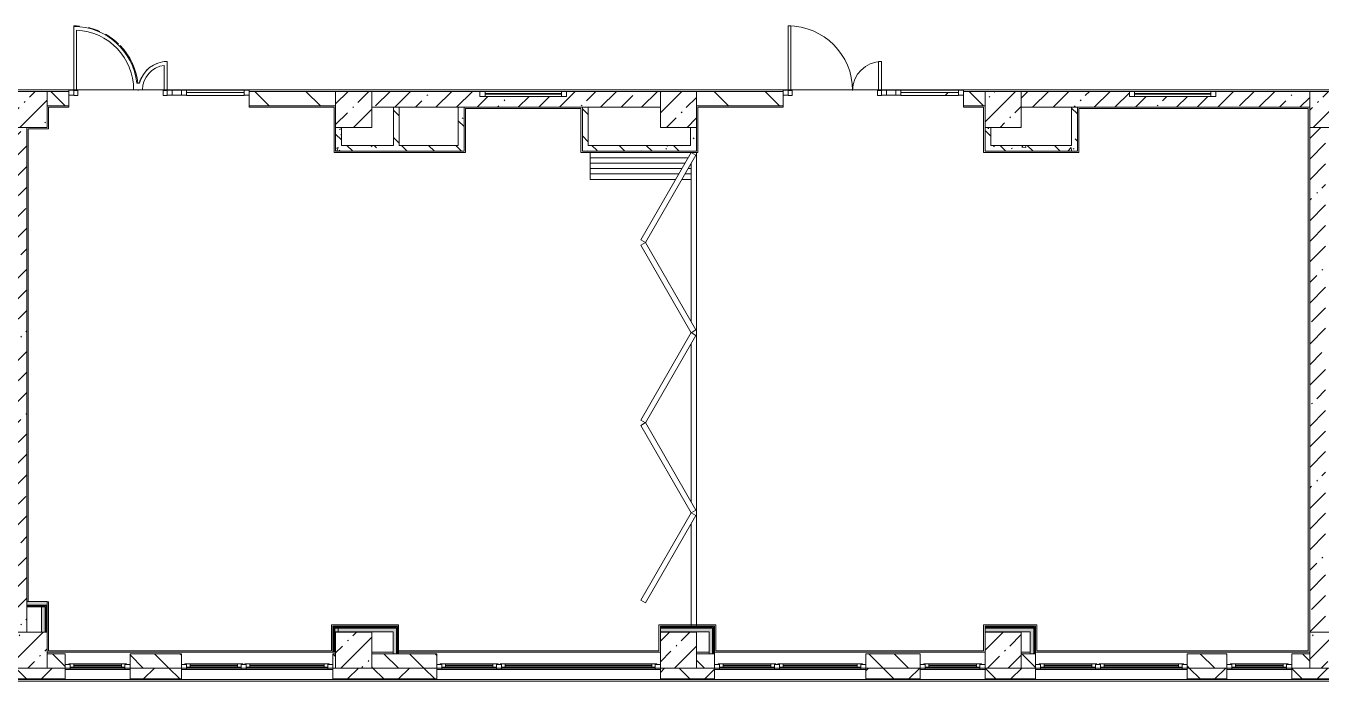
# Model space of a CAD drawing. Header units: millimetres. Extents: x 81711 to 274967, y -8553 to 29000.
# Drawn here: x 195574 to 213524, y -280 to 8808 of the extents above; entities that cross this region are included whole.
import ezdxf

# ---------------------------------------------------------------- set-up
doc = ezdxf.new("R2010")
doc.units = ezdxf.units.MM
for name, color, linetype, lineweight, true_color in [('A-DETL-GENF-2', 7, 'Continuous', 5, 0xaaaaaa), ('A-DOOR-6', 7, 'Continuous', 5, 0xaaaaaa), ('A-DOOR-FRAM-4', 7, 'Continuous', 5, 0xaaaaaa), ('A-FLOR-2', 7, 'Continuous', 5, 0xaaaaaa), ('I-WALL-25', 7, 'Continuous', 5, 0xe7e7e7), ('I-WALL-26', 7, 'Continuous', 9, 0xe7e7e7), ('I-WALL-29', 7, 'Continuous', 5, 0x787878)]:
    doc.layers.add(name, color=color, linetype=linetype, lineweight=lineweight, true_color=true_color)
for name, color, linetype, lineweight in [('A-GLAZ-3', 7, 'Continuous', 5), ('A-GLAZ-CURT-2', 7, 'Continuous', 5), ('A-GLAZ-CWMG-2', 7, 'Continuous', 5), ('A-WALL', 7, 'Continuous', 9), ('A-WALL-10', 7, 'Continuous', 5), ('I-WALL-27', 7, 'Continuous', 5), ('S-COLS-1', 7, 'Continuous', 5)]:
    doc.layers.add(name, color=color, linetype=linetype, lineweight=lineweight)
pattern_1 = [(45, (147956.67, 0), (-285.1231, 285.1231), []), (45, (148241.8, 0), (-285.1231, 285.1231), [504.031, -100.806, 16.764, -84.042])]
pattern_2 = [(135, (147956.67, 0), (-353.5534, -353.5534), [])]
pattern_3 = [(135, (147956.67, 0), (-377.1708, -377.1708), [533.4, -88.9, 17.78, -88.9]), (135, (147956.67, 376.94), (-377.1708, -377.1708), []), (50, (147956.67, 0), (637.6445, -55.7866), [66.675, -733.425]), (355, (147956.7, 0), (-123.3494, 668.699), [53.34, -586.74]), (100.451, (148009.8, -4.65), (514.299, 612.908), [56.665, -623.315]), (46.184, (147956.7, 177.8), (948.776, -147.15), [100.012, -1100.137]), (96.636, (148035.7, 165.5), (830.909, 865.997), [84.998, -934.973]), (351.184, (147956.7, 177.8), (830.918, 865.988), [80.01, -880.11]), (21, (148045.57, 133.35), (530.6506, -357.9283), [66.675, -733.425]), (326, (148045.6, 133.35), (216.308, 644.6585), [53.34, -586.74]), (71.451, (148089.8, 103.5), (746.9596, 286.7243), [56.665, -623.315]), (37.5, (147956.67, 0), (10.8105, 295.9426), [16.764, -562.864, 16.764, -578.866, -588.962]), (37.5, (147956.67, 0), (10.8105, 295.9426), [-1175.258, 16.764, -572.198]), (7.5, (147956.67, 0), (233.8692, 350.6318), [16.764, -322.834, 16.764, -549.529, -224.472]), (7.5, (147956.67, 0), (233.8692, 350.6318), [-905.891, 16.764, -207.708]), (327.5, (147758.43, 0), (474.5678, -20.0513), [16.764, -205.486, 16.764, -676.656, -920.115]), (327.5, (147758.43, 0), (474.5678, -20.0513), [-915.67, 16.764, -903.351]), (317.5, (147669.53, 0), (518.4522, 88.9934), [16.764, -272.161, 16.764, -443.738, -653.415]), (317.5, (147669.53, 0), (518.4522, 88.9934), [-749.427, 16.764, -636.651])]
pattern_4 = [(45, (147956.7, 0), (-530.33, 530.33), []), (135, (147956.7, 0), (-530.33, -530.33), [])]

# ---------------------------------------------------------------- blocks, each defined once
blk = doc.blocks.new('BSC_Колонна _Прямоугольная - 500х500-V67-1_5_3_птичка')
at = {"layer": 'S-COLS-1'}
h = blk.add_hatch(dxfattribs=at)
h.set_pattern_fill('FP_78', color=256, style=0, pattern_type=2)
h.set_pattern_definition([(45, (-47660, -7650), (-285.123, 285.123), []), (45, (-47374.88, -7650), (-285.123, 285.123), [504.031, -100.806, 16.764, -84.042])])
h.paths.add_polyline_path([(-250, -250), (250, -250), (250, 250), (-250, 250), (-250, -105)])
for p, q in [((250, 250), (-250, 250)), ((-250, 250), (-250, -250)), ((250, -250), (250, 250)), ((-250, -250), (250, -250))]:
    blk.add_line(p, q, dxfattribs=at)
blk = doc.blocks.new('BSC_Колонна _Прямоугольная - 500х500-V68-1_5_3_птичка')
at = {"layer": 'S-COLS-1'}
h = blk.add_hatch(dxfattribs=at)
h.set_pattern_fill('FP_79', color=256, style=0, pattern_type=2)
h.set_pattern_definition([(45, (-52160, -7650), (-285.123, 285.123), []), (45, (-51874.88, -7650), (-285.123, 285.123), [504.031, -100.806, 16.764, -84.042])])
h.paths.add_polyline_path([(250, -250), (250, 250), (-250, 250), (-250, -250)])
for p, q in [((250, 250), (-250, 250)), ((-250, 250), (-250, -250)), ((250, -250), (250, 250)), ((-250, -250), (250, -250))]:
    blk.add_line(p, q, dxfattribs=at)
blk = doc.blocks.new('BSC_Колонна _Прямоугольная - 500х500-V69-1_5_3_птичка')
at = {"layer": 'S-COLS-1'}
h = blk.add_hatch(dxfattribs=at)
h.set_pattern_fill('FP_80', color=256, style=0, pattern_type=2)
h.set_pattern_definition([(45, (-61160, -7650), (-285.1231, 285.1231), []), (45, (-60874.88, -7650), (-285.123, 285.123), [504.031, -100.806, 16.764, -84.042])])
h.paths.add_polyline_path([(250, -250), (250, 250), (-250, 250), (-250, -250)])
for p, q in [((250, 250), (-250, 250)), ((-250, 250), (-250, -250)), ((250, -250), (250, 250)), ((-250, -250), (250, -250))]:
    blk.add_line(p, q, dxfattribs=at)
blk = doc.blocks.new('BSC_Колонна _Прямоугольная - 500х500-V74-1_5_3_птичка')
at = {"layer": 'S-COLS-1'}
h = blk.add_hatch(dxfattribs=at)
h.set_pattern_fill('FP_85', color=256, style=0, pattern_type=2)
h.set_pattern_definition([(45, (-47660, -150), (-285.123, 285.123), []), (45, (-47374.88, -150), (-285.123, 285.123), [504.031, -100.806, 16.764, -84.042])])
h.paths.add_polyline_path([(250, -250), (250, 250), (-250, 250), (-250, -250)])
for p, q in [((250, 250), (-250, 250)), ((-250, 250), (-250, -250)), ((250, -250), (250, 250)), ((-250, -250), (250, -250))]:
    blk.add_line(p, q, dxfattribs=at)
blk = doc.blocks.new('BSC_Колонна _Прямоугольная - 500х500-V75-1_5_3_птичка')
at = {"layer": 'S-COLS-1'}
h = blk.add_hatch(dxfattribs=at)
h.set_pattern_fill('FP_86', color=256, style=0, pattern_type=2)
h.set_pattern_definition([(45, (-52160, -150), (-285.123, 285.123), []), (45, (-51874.88, -150), (-285.123, 285.123), [504.031, -100.806, 16.764, -84.042])])
h.paths.add_polyline_path([(250, -250), (250, 250), (-250, 250), (-250, -250)])
for p, q in [((250, 250), (-250, 250)), ((-250, 250), (-250, -250)), ((250, -250), (250, 250)), ((-250, -250), (250, -250))]:
    blk.add_line(p, q, dxfattribs=at)
blk = doc.blocks.new('BSC_Колонна _Прямоугольная - 500х500-V76-1_5_3_птичка')
at = {"layer": 'S-COLS-1'}
h = blk.add_hatch(dxfattribs=at)
h.set_pattern_fill('FP_87', color=256, style=0, pattern_type=2)
h.set_pattern_definition([(45, (-61160, -150), (-285.123, 285.123), []), (45, (-60874.88, -150), (-285.123, 285.123), [504.031, -100.806, 16.764, -84.042])])
h.paths.add_polyline_path([(28, -250), (250, -250), (250, 250), (-250, 250), (-250, -250)])
for p, q in [((250, 250), (-250, 250)), ((-250, 250), (-250, -250)), ((250, -250), (250, 250)), ((-250, -250), (250, -250))]:
    blk.add_line(p, q, dxfattribs=at)
blk = doc.blocks.new('BSC_Колонна _Прямоугольная - 500х500-V77-1_5_3_птичка')
at = {"layer": 'S-COLS-1'}
h = blk.add_hatch(dxfattribs=at)
h.set_pattern_fill('FP_88', color=256, style=0, pattern_type=2)
h.set_pattern_definition([(45, (-65660, -150), (-285.1231, 285.1231), []), (45, (-65374.88, -150), (-285.1231, 285.1231), [504.031, -100.806, 16.764, -84.042])])
h.paths.add_polyline_path([(176, -250), (250, -250), (250, 250), (-250, 250), (-250, -250)])
for p, q in [((250, 250), (-250, 250)), ((-250, 250), (-250, -250)), ((250, -250), (250, 250)), ((-250, -250), (250, -250))]:
    blk.add_line(p, q, dxfattribs=at)
blk = doc.blocks.new('BSC_Колонна _Прямоугольная - 500х500-V80-1_5_3_птичка')
at = {"layer": 'S-COLS-1'}
h = blk.add_hatch(dxfattribs=at)
h.set_pattern_fill('FP_91', color=256, style=0, pattern_type=2)
h.set_pattern_definition([(45, (-65660, -7650), (-285.1231, 285.1231), []), (45, (-65374.88, -7650), (-285.1231, 285.1231), [504.031, -100.806, 16.764, -84.042])])
h.paths.add_polyline_path([(-30, -250), (250, -250), (250, 22), (220, 22), (220, 30), (250, 30), (250, 250), (-250, 250), (-250, -250)])
for p, q in [((220, 250), (-250, 250)), ((-250, 250), (-250, -250)), ((250, -250), (250, 22)), ((-250, -250), (250, -250))]:
    blk.add_line(p, q, dxfattribs=at)
blk = doc.blocks.new('120_Окно_СКБ_1Ст - 120_Окно_СКБ_1Ст 900х2500_h_-20664874-1_5_3_птичка')
at = {"layer": 'A-GLAZ-3'}
for p, q in [((-450, -127), (-450, -57)), ((-450, -57), (-380, -57)), ((450, -57), (-450, -57)), ((-380, -127), (-450, -127)), ((-450, -127), (-400, -127)), ((-380, -127), (-400, -127)), ((-400, -127), (-400, -137)), ((-400, -137), (400, -137)), ((400, -137), (-400, -137)), ((-380, -57), (-380, -127)), ((380, -87), (-380, -87)), ((-380, -87), (-380, -127)), ((-330, -137), (-330, -87)), ((-330, -107), (330, -107)), ((330, -117), (-330, -117)), ((330, -137), (330, -87)), ((380, -127), (380, -57)), ((380, -57), (450, -57)), ((380, -127), (380, -87)), ((450, -127), (380, -127)), ((400, -127), (380, -127)), ((400, -127), (450, -127)), ((400, -137), (400, -127)), ((450, -57), (450, -127))]:
    blk.add_line(p, q, dxfattribs=at)
blk = doc.blocks.new('120_Окно_СКБ_2Ст - 120_Окно_СКБ_2Ст 2100х2500 _мал створка справа_-V88-1_5_3_птичка')
at = {"layer": 'A-GLAZ-3'}
for p, q in [((-1050, -127), (-1050, -57)), ((-1050, -57), (-980, -57)), ((1050, -57), (-1050, -57)), ((-980, -127), (-1050, -127)), ((-1050, -127), (-1000, -127)), ((-980, -127), (-1000, -127)), ((-1000, -127), (-1000, -137)), ((-1000, -137), (170, -137)), ((170, -137), (-1000, -137)), ((-980, -57), (-980, -127)), ((150, -87), (-980, -87)), ((-980, -87), (-980, -127)), ((-930, -137), (-930, -87)), ((-930, -107), (100, -107)), ((100, -117), (-930, -117)), ((100, -137), (100, -87)), ((150, -127), (150, -57)), ((150, -57), (220, -57)), ((150, -127), (150, -87)), ((220, -127), (150, -127)), ((170, -127), (150, -127)), ((170, -127), (200, -127)), ((170, -137), (170, -127)), ((220, -127), (200, -127)), ((200, -127), (200, -137)), ((200, -137), (1000, -137)), ((1000, -137), (200, -137)), ((220, -57), (220, -127)), ((980, -87), (220, -87)), ((220, -87), (220, -127)), ((270, -137), (270, -87)), ((270, -107), (930, -107)), ((930, -117), (270, -117)), ((930, -137), (930, -87)), ((980, -127), (980, -57)), ((980, -57), (1050, -57)), ((980, -127), (980, -87)), ((1050, -127), (980, -127)), ((1000, -127), (980, -127)), ((1000, -127), (1050, -127)), ((1000, -137), (1000, -127)), ((1050, -57), (1050, -127))]:
    blk.add_line(p, q, dxfattribs=at)
blk = doc.blocks.new('120_Окно_СКБ_2Ст - 120_Окно_СКБ_2Ст 3100х2500 _мал_створка слева_-22446080-1_5_3_птичка')
at = {"layer": 'A-GLAZ-3'}
for p, q in [((-1550, -127), (-1550, -57)), ((-1550, -57), (-1480, -57)), ((1550, -57), (-1550, -57)), ((-1480, -127), (-1550, -127)), ((-1550, -127), (-1500, -127)), ((-1480, -127), (-1500, -127)), ((-1500, -127), (-1500, -137)), ((-1500, -137), (670, -137)), ((670, -137), (-1500, -137)), ((-1480, -57), (-1480, -127)), ((650, -87), (-1480, -87)), ((-1480, -87), (-1480, -127)), ((-1430, -137), (-1430, -87)), ((-1430, -107), (600, -107)), ((600, -117), (-1430, -117)), ((600, -137), (600, -87)), ((650, -127), (650, -57)), ((650, -57), (720, -57)), ((650, -127), (650, -87)), ((720, -127), (650, -127)), ((670, -127), (650, -127)), ((670, -127), (700, -127)), ((670, -137), (670, -127)), ((720, -127), (700, -127)), ((700, -127), (700, -137)), ((700, -137), (1500, -137)), ((1500, -137), (700, -137)), ((720, -57), (720, -127)), ((1480, -87), (720, -87)), ((720, -87), (720, -127)), ((770, -137), (770, -87)), ((770, -107), (1430, -107)), ((1430, -117), (770, -117)), ((1430, -137), (1430, -87)), ((1480, -127), (1480, -57)), ((1480, -57), (1550, -57)), ((1480, -127), (1480, -87)), ((1550, -127), (1480, -127)), ((1500, -127), (1480, -127)), ((1500, -127), (1550, -127)), ((1500, -137), (1500, -127)), ((1550, -57), (1550, -127))]:
    blk.add_line(p, q, dxfattribs=at)
blk = doc.blocks.new('DOR__перегородка__Прямоугольная - ТП-3_ Вн_ДПГ_6820х3300h-19315679-1_5_3_птичка')
at = {"layer": 'A-DOOR-6'}
for p, q in [((6445, 1474), (6820, 1474)), ((6445, 1474), (6445, 288)), ((6520, 1474), (6520, 244)), ((6595, 1474), (6595, 201)), ((6670, 1474), (6670, 158)), ((6745, 1474), (6745, 114)), ((6820, 1474), (6820, 0)), ((6445, 201), (6445, 75)), ((246, 75), (1664, 75)), ((246, 0), (6820, 0)), ((1814, 75), (1827, 75)), ((1977, 75), (4164, 75)), ((4314, 75), (4325, 75)), ((4475, 75), (6663, 75)), ((6520, 158), (6520, 75)), ((6595, 114), (6595, 75)), ((6813, 75), (6820, 75))]:
    blk.add_line(p, q, dxfattribs=at)
at = {"layer": 'A-DOOR-FRAM-4'}
for p, q in [((570, 707), (608, 772)), ((608, 772), (1820, 72)), ((1821, 72), (3033, 772)), ((3033, 772), (3071, 707)), ((3070, 707), (3107, 772)), ((3107, 772), (4320, 72)), ((4319, 72), (5532, 772)), ((5532, 772), (5569, 707)), ((5569, 707), (5607, 772)), ((5607, 772), (6819, 72)), ((1783, 7), (570, 707)), ((3071, 707), (1858, 7)), ((4282, 7), (3070, 707)), ((5569, 707), (4357, 7)), ((6781, 7), (5569, 707)), ((1820, 72), (1783, 7)), ((1858, 7), (1821, 72)), ((4320, 72), (4282, 7)), ((4357, 7), (4319, 72)), ((6819, 72), (6781, 7))]:
    blk.add_line(p, q, dxfattribs=at)
blk = doc.blocks.new('BSC_Колонна _Прямоугольная - 500х500-V97-1_5_3_птичка')
at = {"layer": 'S-COLS-1'}
h = blk.add_hatch(dxfattribs=at)
h.set_pattern_fill('FP_114', color=256, style=0, pattern_type=2)
h.set_pattern_definition([(45, (-56660, -150), (-285.123, 285.123), []), (45, (-56374.88, -150), (-285.123, 285.123), [504.031, -100.806, 16.764, -84.042])])
h.paths.add_polyline_path([(-121, -250), (250, -250), (250, 250), (-250, 250), (-250, -250)])
for p, q in [((250, 250), (-250, 250)), ((-250, 250), (-250, -250)), ((250, -250), (250, 250)), ((-250, -250), (250, -250))]:
    blk.add_line(p, q, dxfattribs=at)
blk = doc.blocks.new('BSC_Колонна _Прямоугольная - 500х500-V98-1_5_3_птичка')
at = {"layer": 'S-COLS-1'}
h = blk.add_hatch(dxfattribs=at)
h.set_pattern_fill('FP_115', color=256, style=0, pattern_type=2)
h.set_pattern_definition([(45, (-56660, -7650), (-285.123, 285.123), []), (45, (-56374.88, -7650), (-285.123, 285.123), [504.031, -100.806, 16.764, -84.042])])
h.paths.add_polyline_path([(-121, -250), (250, -250), (250, 250), (-250, 250), (-250, -250)])
for p, q in [((250, 250), (-250, 250)), ((-250, 250), (-250, -250)), ((250, -250), (250, 250)), ((-250, -250), (250, -250))]:
    blk.add_line(p, q, dxfattribs=at)
blk = doc.blocks.new('120_Окно_СКБ_1Ст - 120_Окно_СКБ_1Ст 900х2500_h_-V105-1_5_3_птичка')
at = {"layer": 'A-GLAZ-3'}
for p, q in [((-450, -127), (-450, -57)), ((-450, -57), (-380, -57)), ((450, -57), (-450, -57)), ((-380, -127), (-450, -127)), ((-450, -127), (-400, -127)), ((-380, -127), (-400, -127)), ((-400, -127), (-400, -137)), ((-400, -137), (400, -137)), ((400, -137), (-400, -137)), ((-380, -57), (-380, -127)), ((380, -87), (-380, -87)), ((-380, -87), (-380, -127)), ((-330, -137), (-330, -87)), ((-330, -107), (330, -107)), ((330, -117), (-330, -117)), ((330, -137), (330, -87)), ((380, -127), (380, -57)), ((380, -57), (450, -57)), ((380, -127), (380, -87)), ((450, -127), (380, -127)), ((400, -127), (380, -127)), ((400, -127), (450, -127)), ((400, -137), (400, -127)), ((450, -57), (450, -127))]:
    blk.add_line(p, q, dxfattribs=at)
blk = doc.blocks.new('120_Окно_СКБ_1Ст - 120_Окно_СКБ_1Ст 900х2500_h_-V114-1_5_3_птичка')
at = {"layer": 'A-GLAZ-3'}
for p, q in [((-450, -127), (-450, -57)), ((-450, -57), (-380, -57)), ((450, -57), (-450, -57)), ((-380, -127), (-450, -127)), ((-450, -127), (-400, -127)), ((-380, -127), (-400, -127)), ((-400, -127), (-400, -137)), ((-400, -137), (400, -137)), ((400, -137), (-400, -137)), ((-380, -57), (-380, -127)), ((380, -87), (-380, -87)), ((-380, -87), (-380, -127)), ((-330, -137), (-330, -87)), ((-330, -107), (330, -107)), ((330, -117), (-330, -117)), ((330, -137), (330, -87)), ((380, -127), (380, -57)), ((380, -57), (450, -57)), ((380, -127), (380, -87)), ((450, -127), (380, -127)), ((400, -127), (380, -127)), ((400, -127), (450, -127)), ((400, -137), (400, -127)), ((450, -57), (450, -127))]:
    blk.add_line(p, q, dxfattribs=at)
blk = doc.blocks.new('Прямоугольный импост - 50 x 70 мм-31700031-1_5_3_птичка')
at = {"layer": 'A-GLAZ-CWMG-2'}
for p, q in [((-70, 35), (0, 35)), ((-70, -35), (-70, 35)), ((0, 35), (0, -35)), ((0, -35), (-70, -35))]:
    blk.add_line(p, q, dxfattribs=at)
blk = doc.blocks.new('Дверь_Витражная_остекление_ - ДВН_ДАО_Главный вход_1200 в свету-V220-1_5_3_птичка')
at = {"layer": 'A-DETL-GENF-2'}
for p, q in [((-607.5, 925), (-647.5, 925)), ((-647.5, 925), (-647.5, 917)), ((-607.5, 914.7), (-607.5, 925)), ((647.5, 430), (607.5, 430)), ((-647.5, 30), (-607.5, 30)), ((-592.5, 30), (-647.5, 30)), ((-607.5, 30), (-607.5, 37)), ((-592.5, -40), (-592.5, 30)), ((592.5, -40), (592.5, 30)), ((592.5, 30), (647.5, 30)), ((607.5, 37), (607.5, 30)), ((607.5, 30), (647.5, 30)), ((-647.5, -40), (-592.5, -40)), ((647.5, -40), (592.5, -40))]:
    blk.add_line(p, q, dxfattribs=at)
at = {"layer": 'A-DOOR-6'}
blk.add_line((-647.5, 925), (-647.5, 917), dxfattribs=at)
for centre, radius, start, end in [((-647.5, 30), 895, 84.89417, 90), ((-647.5, 30), 895, 66.09157, 76.75735), ((-647.5, 30), 895, 46.29046, 60.65283), ((-647.5, 30), 895, 6.49726, 44.08654), ((647.5, 30), 400, 111.27932, 114.05027), ((647.5, 30), 400, 152.83924, 163.42706), ((647.5, 30), 400, 132.31117, 137.0053), ((647.5, 30), 400, 178.97108, 180), ((-647.5, 30), 895, 360, 0.45558)]:
    blk.add_arc(centre, radius, start, end, dxfattribs=at)
blk = doc.blocks.new('Системная панель - Стемалит - 40мм-31720939-1_5_3_птичка')
at = {"layer": 'A-GLAZ-CURT-2'}
for p, q in [((65, 35), (-65, 35)), ((-65, 35), (-65, -35)), ((65, -35), (65, 35)), ((-65, -35), (65, -35))]:
    blk.add_line(p, q, dxfattribs=at)
blk = doc.blocks.new('Прямоугольный импост - 50 x 70 мм-31687886-1_5_3_птичка')
at = {"layer": 'A-GLAZ-CWMG-2'}
for p, q in [((-35, 35), (35, 35)), ((-35, -35), (-35, 35)), ((35, 35), (35, -35)), ((35, -35), (-35, -35))]:
    blk.add_line(p, q, dxfattribs=at)
blk = doc.blocks.new('Прямоугольный импост - 50 x 70 мм-V216-1_5_3_птичка')
at = {"layer": 'A-GLAZ-CWMG-2'}
for p, q in [((0, 35), (-70, 35)), ((-70, 35), (-70, -35)), ((0, -35), (0, 35)), ((-70, -35), (0, -35))]:
    blk.add_line(p, q, dxfattribs=at)
blk = doc.blocks.new('Системная панель - Стекло - 40мм-V221-1_5_3_птичка')
at = {"layer": 'A-GLAZ-CURT-2'}
for p, q in [((397.5, 0), (-397.5, 0)), ((-397.5, 0), (-397.5, -40)), ((397.5, -40), (397.5, 0)), ((-397.5, -40), (397.5, -40))]:
    blk.add_line(p, q, dxfattribs=at)
blk = doc.blocks.new('Прямоугольный импост - 50 x 70 мм-31702100-1_5_3_птичка')
at = {"layer": 'A-GLAZ-CWMG-2'}
for p, q in [((-35, 35), (35, 35)), ((-35, -35), (-35, 35)), ((35, 35), (35, -35)), ((35, -35), (-35, -35))]:
    blk.add_line(p, q, dxfattribs=at)
blk = doc.blocks.new('Прямоугольный импост - 50 x 70 мм-31720914-1_5_3_птичка')
at = {"layer": 'A-GLAZ-CWMG-2'}
blk.add_line((24940, 7918), (24145, 7918), dxfattribs=at)
blk = doc.blocks.new('Дверь_Витражная_остекление_ - ДВН_ДАО_Главный вход_1200 в свету-31742133-1_5_3_птичка')
at = {"layer": 'A-DETL-GENF-2'}
for p, q in [((-607.5, 925), (-647.5, 925)), ((-647.5, 925), (-647.5, 35)), ((-607.5, 30), (-607.5, 925)), ((647.5, 430), (607.5, 430)), ((607.5, 430), (607.5, 30)), ((647.5, 35), (647.5, 430)), ((-647.5, 30), (-607.5, 30)), ((-592.5, 30), (-647.5, 30)), ((-592.5, -40), (-592.5, 30)), ((592.5, -40), (592.5, 30)), ((592.5, 30), (647.5, 30)), ((607.5, 30), (647.5, 30)), ((-647.5, -40), (-592.5, -40)), ((647.5, -40), (592.5, -40))]:
    blk.add_line(p, q, dxfattribs=at)
at = {"layer": 'A-DOOR-6'}
for p, q in [((-647.5, 925), (-647.5, 35)), ((647.5, 430), (647.5, 35))]:
    blk.add_line(p, q, dxfattribs=at)
for centre, radius, start, end in [((-647.5, 30), 895, 360, 90), ((647.5, 30), 400, 90, 180)]:
    blk.add_arc(centre, radius, start, end, dxfattribs=at)
blk = doc.blocks.new('Системная панель - Стекло - 40мм-V222-1_5_3_птичка')
at = {"layer": 'A-GLAZ-CURT-2'}
h = blk.add_hatch(dxfattribs=at)
h.set_pattern_fill('FP_194', color=256, style=0, pattern_type=2)
h.set_pattern_definition([(45, (-60642.5, -7383), (-1414.214, 1414.214), [1000, -3000]), (45, (-61642.5, -7883), (-1414.214, 1414.214), [3000, -1000]), (45, (-59642.5, -8383), (-1414.214, 1414.214), [1000, -3000])])
h.paths.add_polyline_path([(398, -40), (398, 0), (-398, 0), (-398, -40), (395, -40)])
for p, q in [((398, 0), (-398, 0)), ((-398, 0), (-398, -40)), ((398, -40), (398, 0)), ((-398, -40), (398, -40))]:
    blk.add_line(p, q, dxfattribs=at)
blk = doc.blocks.new('120_Окно_СКБ_1Ст - 120_Окно_СКБ_1Ст 400х1200 EI30-24228621-1_5_3_птичка')
at = {"layer": 'A-GLAZ-3'}
for p, q in [((-600, 40), (-600, 110)), ((-600, 110), (-530, 110)), ((600, 110), (-600, 110)), ((-530, 40), (-600, 40)), ((-600, 40), (600, 40)), ((-530, 110), (-530, 40)), ((530, 80), (-530, 80)), ((530, 70), (-530, 70)), ((530, 40), (530, 110)), ((530, 110), (600, 110)), ((600, 40), (530, 40)), ((600, 110), (600, 40))]:
    blk.add_line(p, q, dxfattribs=at)

msp = doc.modelspace()

# ---------------------------------------------------------------- hatches: boundary and pattern name
at = {"layer": 'A-WALL-10'}
h = msp.add_hatch(dxfattribs=at)
h.set_pattern_fill('FP_105', color=256, style=0, pattern_type=2)
h.set_pattern_definition([(135, (147956.67, 0), (-176.7767, -176.7767), [])])
h.paths.add_polyline_path([(200777.1, -100), (201266.7, -100), (201266.7, 100), (200366.7, 100), (200366.7, -100)])
h.paths.add_polyline_path([(195866.7, -100), (196116.7, -100), (196116.7, 100), (195866.7, 100)])
h.paths.add_polyline_path([(197016.7, -100), (197728.2, -100), (197728.2, 100), (197016.7, 100)])
h.paths.add_polyline_path([(213116.7, -100), (213366.7, -100), (213366.7, 100), (213116.7, 100)])
h.paths.add_polyline_path([(211933.6, -100), (212216.7, -100), (212216.7, 100), (211666.7, 100), (211666.7, -100)])
h.paths.add_polyline_path([(199828.2, -100), (199866.7, -94.7), (199866.7, 100), (199828.2, 100)])
h.paths.add_polyline_path([(209366.7, -100), (209566.7, -100), (209566.7, 100), (209366.7, 100), (209366.7, 42.9)])
h.paths.add_polyline_path([(207216.7, -100), (207966.7, -100), (207966.7, 100), (207216.7, 100)])
h.paths.add_polyline_path([(205116.7, -100), (205116.7, 100), (204866.7, 100), (204866.7, -100)])
h = msp.add_hatch(dxfattribs=at)
h.set_pattern_fill('FP_94', color=256, style=0, pattern_type=2)
h.set_pattern_definition([(45, (147956.67, 0), (-353.5534, 353.5534), []), (135, (147956.67, 0), (-353.5534, -353.5534), [])])
h.paths.add_polyline_path([(223650.5, -250), (223656.7, -250), (223656.7, -100), (221936.7, -100), (221936.7, -250), (223648.7, -250)])
h.paths.add_polyline_path([(215652.4, -250), (218616.7, -250), (218616.7, -100), (215016.7, -100), (215016.7, -250)])
h.paths.add_polyline_path([(220192.7, -250), (220236.7, -250), (220236.7, -100), (219516.7, -101.8), (219516.7, -250), (220036.7, -250)])
h.paths.add_polyline_path([(213793, -250), (214116.7, -250), (214116.7, -100), (213116.7, -100), (213116.7, -250)])
h.paths.add_polyline_path([(208866.7, -250), (209566.7, -250), (209566.7, -100), (208866.7, -100), (208866.7, -128.3)])
h.paths.add_polyline_path([(207966.7, -250), (207966.7, -100), (207216.7, -100), (207216.7, -250)])
h.paths.add_polyline_path([(211666.7, -250), (212216.7, -250), (212216.7, -100), (211666.7, -100), (211666.7, -121.3)])
h.paths.add_polyline_path([(204495.9, -250), (205116.7, -250), (205116.7, -100), (204366.7, -100), (204366.7, -250)])
h.paths.add_polyline_path([(190694.2, -250), (192266.7, -250), (192266.7, -100), (190694.2, -100), (190694.2, -173.5)])
h.paths.add_polyline_path([(195366.7, -250), (196116.7, -250), (196116.7, -100), (195366.7, -100), (195366.7, -161.8)])
h.paths.add_polyline_path([(197016.7, -250), (197728.2, -250), (197728.2, -100), (197016.7, -100), (197016.7, -157.7)])
h.paths.add_polyline_path([(201266.7, -250), (201266.7, -100), (199828.2, -100), (199828.2, -250), (200777.1, -250)])
h.paths.add_polyline_path([(185046.7, -250), (185046.7, -100), (183926.7, -100), (183926.7, -250), (184972.2, -250)])
h.paths.add_polyline_path([(186996.7, -250), (186996.7, -100), (185946.7, -100), (185946.7, -250), (186831.6, -250)])
h.paths.add_polyline_path([(187896.7, -250), (188594.2, -250), (188594.2, -100), (187896.7, -100), (187896.7, -180.4)])
h.paths.add_polyline_path([(181826.7, -250), (181826.7, -100), (180966.7, -100), (180966.7, -250)])
h.paths.add_polyline_path([(178166.7, -250), (178166.7, -100), (177166.4, -100), (177166.4, -250), (177534.6, -250)])
h.paths.add_polyline_path([(175266.7, -250), (176266.4, -250), (176266.4, -100), (175266.7, -100), (175266.7, -211.8)])
h.paths.add_polyline_path([(174366.7, -250), (174366.7, -100), (173391.7, -100), (173391.7, -250), (173815.7, -250)])
h.paths.add_polyline_path([(163566.7, -250), (163566.7, -100), (162816.7, -100), (162816.7, -250)])
h.paths.add_polyline_path([(164466.7, -250), (165216.7, -250), (165216.7, -100), (164466.7, -100), (164466.7, -238.7)])
h.paths.add_polyline_path([(167316.7, -250), (168666.7, -250), (168666.7, -100), (167316.7, -100), (167316.7, -231.6)])
h.paths.add_polyline_path([(170096.9, -250), (170591.7, -250), (170591.7, -100), (169566.7, -100), (169566.7, -250)])
h.paths.add_polyline_path([(157866.7, -250), (157866.7, -100), (157116.4, -100), (157116.4, -250)])
h.paths.add_polyline_path([(156216.4, -250), (156216.4, -100), (154786.7, -100), (154786.7, -250), (156151.4, -250)])
h.paths.add_polyline_path([(147696.7, -250), (151686.7, -250), (151686.7, -100), (147696.7, -100), (147696.7, -210)])
h.paths.add_polyline_path([(160716.7, -250), (160716.7, -100), (159966.7, -100), (159966.7, -250)])
at = {"layer": 'I-WALL-25'}
for points in [[(195858.1, 775), (195866.7, 775), (195866.7, 825), (195586.7, 820), (195586.7, 775), (195841.7, 775)], [(195791.7, 400), (195841.7, 400), (195841.7, 750), (195791.7, 750), (195791.7, 500)], [(199847.4, 405), (200661.7, 405), (200661.7, 455), (199828.2, 455), (199828.2, 405), (199846.7, 405)], [(200711.7, 100), (200711.7, 455), (200661.7, 455), (200661.7, 100)], [(204495.9, 405), (205041.7, 405), (205041.7, 455), (204366.7, 455), (204366.7, 405)], [(209491.7, 405), (209541.7, 405), (209541.7, 455), (208866.7, 455), (208866.7, 405), (209366.7, 405)]]:
    msp.add_hatch(color=256, dxfattribs=at).paths.add_polyline_path(points)
h = msp.add_hatch(color=256, dxfattribs=at)
h.paths.add_polyline_path([(199866.7, 120), (199866.7, 400), (199853.2, 405), (199853.2, 120)])
h.paths.add_polyline_path([(199853.2, 455), (199903.2, 455), (199903.2, 480), (199853.2, 480)])
at = {"layer": 'I-WALL-26'}
for points in [[(205091.7, 100), (205091.7, 455), (205041.7, 455), (205041.7, 100)], [(209491.7, 100), (209541.7, 100), (209541.7, 405), (209491.7, 405), (209491.7, 120)]]:
    msp.add_hatch(color=256, dxfattribs=at).paths.add_polyline_path(points)
at = {"layer": 'I-WALL-27'}
h = msp.add_hatch(dxfattribs=at)
h.set_pattern_fill('FP_104', color=256, style=0, pattern_type=2)
h.set_pattern_definition(pattern_2)
h.paths.add_polyline_path([(199850.5, 7700), (199866.7, 7700), (199866.7, 7900), (198666.7, 7900), (198666.7, 7700), (199846.7, 7700)])
h.paths.add_polyline_path([(196166.7, 7700), (196166.7, 7900), (195866.7, 7900), (195866.7, 7700), (195886.7, 7700)])
h = msp.add_hatch(dxfattribs=at)
h.set_pattern_fill('FP_74', color=256, style=0, pattern_type=2)
h.set_pattern_definition(pattern_1)
h.paths.add_polyline_path([(200777.1, 7680), (204366.7, 7680), (204366.7, 7900), (203066.7, 7900), (203066.7, 7830), (201866.7, 7830), (201866.7, 7900), (200366.7, 7900), (200366.7, 7680), (200736.7, 7680)])
h = msp.add_hatch(dxfattribs=at)
h.set_pattern_fill('FP_104', color=256, style=0, pattern_type=2)
h.set_pattern_definition(pattern_2)
h.paths.add_polyline_path([(208566.7, 7700), (208866.7, 7700), (208866.7, 7900), (208566.7, 7900)])
h.paths.add_polyline_path([(205136.7, 7700), (206066.7, 7700), (206066.7, 7900), (204866.7, 7900), (204866.7, 7700), (204940.3, 7700)])
h = msp.add_hatch(dxfattribs=at)
h.set_pattern_fill('FP_74', color=256, style=0, pattern_type=2)
h.set_pattern_definition(pattern_1)
h.paths.add_polyline_path([(209366.7, 7680), (213366.7, 7680), (213366.7, 7900), (212066.7, 7900), (212066.7, 7830), (210866.7, 7830), (210866.7, 7900), (209366.7, 7900)])
h = msp.add_hatch(dxfattribs=at)
h.set_pattern_fill('FP_74', color=256, style=0, pattern_type=2)
h.set_pattern_definition(pattern_1)
h.paths.add_polyline_path([(195366.7, 400), (195586.7, 400), (195586.7, 7400), (195366.7, 7400), (195366.7, 645.8)])
h = msp.add_hatch(dxfattribs=at)
h.set_pattern_fill('FP_74', color=256, style=0, pattern_type=2)
h.set_pattern_definition(pattern_1)
h.paths.add_polyline_path([(213586.7, 400), (213586.7, 7400), (213366.7, 7400), (213366.7, 400)])
h = msp.add_hatch(dxfattribs=at)
h.set_pattern_fill('FP_192', color=256, style=0, pattern_type=2)
h.set_pattern_definition(pattern_4)
h.paths.add_polyline_path([(200366.7, 467.5), (200724.2, 467.5), (200724.2, 480), (199903.2, 478.9), (199903.2, 467.5)])
h.paths.add_polyline_path([(199846.7, 467.5), (199853.2, 467.5), (199847.4, 480), (199828.2, 480), (199828.2, 467.5)])
h = msp.add_hatch(dxfattribs=at)
h.set_pattern_fill('FP_192', color=256, style=0, pattern_type=2)
h.set_pattern_definition(pattern_4)
h.paths.add_polyline_path([(199828.2, 455), (199853.2, 455), (199847.4, 467.5), (199828.2, 467.5)])
h.paths.add_polyline_path([(200653.5, 455), (200711.7, 455), (200711.2, 467.5), (199903.2, 466.4), (199903.2, 455), (200366.7, 455)])
h = msp.add_hatch(dxfattribs=at)
h.set_pattern_fill('FP_192', color=256, style=0, pattern_type=2)
h.set_pattern_definition(pattern_4)
h.paths.add_polyline_path([(200724.2, 100), (200724.2, 467.5), (200711.7, 467.5), (200711.7, 100)])
h = msp.add_hatch(dxfattribs=at)
h.set_pattern_fill('FP_192', color=256, style=0, pattern_type=2)
h.set_pattern_definition(pattern_4)
h.paths.add_polyline_path([(200736.7, 100), (200733.8, 480), (200724.2, 480), (200724.2, 100)])
h = msp.add_hatch(dxfattribs=at)
h.set_pattern_fill('FP_192', color=256, style=0, pattern_type=2)
h.set_pattern_definition(pattern_4)
h.paths.add_polyline_path([(204366.7, 467.5), (205104.2, 467.5), (205104.2, 480), (204366.7, 480)])
h = msp.add_hatch(dxfattribs=at)
h.set_pattern_fill('FP_192', color=256, style=0, pattern_type=2)
h.set_pattern_definition(pattern_4)
h.paths.add_polyline_path([(204366.7, 455), (205091.7, 455), (205091.2, 467.5), (204366.7, 467.5)])
h = msp.add_hatch(dxfattribs=at)
h.set_pattern_fill('FP_192', color=256, style=0, pattern_type=2)
h.set_pattern_definition(pattern_4)
h.paths.add_polyline_path([(205104.2, 100), (205104.2, 467.5), (205091.7, 467.5), (205091.7, 100)])
h = msp.add_hatch(dxfattribs=at)
h.set_pattern_fill('FP_192', color=256, style=0, pattern_type=2)
h.set_pattern_definition(pattern_4)
h.paths.add_polyline_path([(205116.7, 100), (205116.7, 480), (205104.2, 480), (205104.2, 100)])
h = msp.add_hatch(dxfattribs=at)
h.set_pattern_fill('FP_192', color=256, style=0, pattern_type=2)
h.set_pattern_definition(pattern_4)
h.paths.add_polyline_path([(208866.7, 467.5), (209566.7, 467.5), (209566.7, 480), (208866.7, 480)])
h = msp.add_hatch(dxfattribs=at)
h.set_pattern_fill('FP_192', color=256, style=0, pattern_type=2)
h.set_pattern_definition(pattern_4)
h.paths.add_polyline_path([(208866.7, 455), (209554.2, 455), (209554.2, 467.5), (208866.7, 467.5)])
at = {"layer": 'I-WALL-29'}
h = msp.add_hatch(dxfattribs=at)
h.set_pattern_fill('FP_103', color=256, style=0, pattern_type=2)
h.set_pattern_definition(pattern_3)
h.paths.add_polyline_path([(200666.7, 7150), (200746.7, 7150), (200746.7, 7680), (200666.7, 7680), (200666.7, 7400)])
h = msp.add_hatch(dxfattribs=at)
h.set_pattern_fill('FP_103', color=256, style=0, pattern_type=2)
h.set_pattern_definition(pattern_3)
h.paths.add_polyline_path([(201646.7, 7150), (201646.7, 7680), (201566.7, 7680), (201566.7, 7150)])
h = msp.add_hatch(dxfattribs=at)
h.set_pattern_fill('FP_103', color=256, style=0, pattern_type=2)
h.set_pattern_definition(pattern_3)
h.paths.add_polyline_path([(203366.7, 7070), (203366.7, 7680), (203286.7, 7680), (203286.7, 7070)])
h = msp.add_hatch(dxfattribs=at)
h.set_pattern_fill('FP_103', color=256, style=0, pattern_type=2)
h.set_pattern_definition(pattern_3)
h.paths.add_polyline_path([(210146.7, 7070), (210146.7, 7680), (210066.7, 7680), (210066.7, 7070), (210074.2, 7070)])
h = msp.add_hatch(dxfattribs=at)
h.set_pattern_fill('FP_103', color=256, style=0, pattern_type=2)
h.set_pattern_definition(pattern_3)
h.paths.add_polyline_path([(199946.7, 7070), (199946.7, 7400), (199866.7, 7400), (199866.7, 7070)])
h = msp.add_hatch(dxfattribs=at)
h.set_pattern_fill('FP_103', color=256, style=0, pattern_type=2)
h.set_pattern_definition(pattern_3)
h.paths.add_polyline_path([(204786.7, 7150), (204866.7, 7150), (204866.7, 7400), (204786.7, 7400)])
h = msp.add_hatch(dxfattribs=at)
h.set_pattern_fill('FP_103', color=256, style=0, pattern_type=2)
h.set_pattern_definition(pattern_3)
h.paths.add_polyline_path([(208946.7, 7070), (208946.7, 7400), (208866.7, 7400), (208866.7, 7070)])
h = msp.add_hatch(dxfattribs=at)
h.set_pattern_fill('FP_103', color=256, style=0, pattern_type=2)
h.set_pattern_definition(pattern_3)
h.paths.add_polyline_path([(201646.7, 7070), (201646.7, 7150), (199946.7, 7150), (199946.7, 7070), (200777.1, 7070)])
h = msp.add_hatch(dxfattribs=at)
h.set_pattern_fill('FP_103', color=256, style=0, pattern_type=2)
h.set_pattern_definition(pattern_3)
h.paths.add_polyline_path([(204094.9, 7070), (204866.7, 7070), (204866.7, 7150), (203366.7, 7150), (203366.7, 7070)])
h = msp.add_hatch(dxfattribs=at)
h.set_pattern_fill('FP_103', color=256, style=0, pattern_type=2)
h.set_pattern_definition(pattern_3)
h.paths.add_polyline_path([(210066.7, 7070), (210066.7, 7150), (208946.7, 7150), (208946.7, 7070), (209586.7, 7070)])

# ---------------------------------------------------------------- linework, layer by layer
at = {"layer": 'A-FLOR-2'}
for p, q in [((196236.7, 8800), (196236.7, 7920)), ((196276.7, 7920), (196276.7, 8749)), ((197491.7, 8260.7), (197491.7, 7920)), ((197531.7, 7920), (197531.7, 8313)), ((186696.7, 7920), (213873, 7920)), ((197149.8, 8012.8), (197111.8, 8012.8)), ((196166.7, 7680), (195886.7, 7680)), ((195886.7, 7680), (195886.7, 7380)), ((196166.7, 7700), (196166.7, 7680)), ((198666.7, 7680), (198666.7, 7700)), ((199846.7, 7680), (198666.7, 7680)), ((199846.7, 7050), (199846.7, 7680)), ((203266.7, 7660), (201666.7, 7660)), ((201666.7, 7660), (201666.7, 7050)), ((203266.7, 7050), (203266.7, 7660)), ((206066.7, 7680), (204886.7, 7680)), ((204886.7, 7680), (204886.7, 7050)), ((206066.7, 7700), (206066.7, 7680)), ((208566.7, 7680), (208566.7, 7700)), ((208846.7, 7680), (208566.7, 7680)), ((208846.7, 7050), (208846.7, 7680)), ((213346.7, 7660), (210166.7, 7660)), ((210166.7, 7660), (210166.7, 7050)), ((213346.7, 140), (213346.7, 7660)), ((195886.7, 7380), (195606.7, 7380)), ((195606.7, 7380), (195606.7, 825)), ((201666.7, 7050), (199846.7, 7050)), ((204793.4, 7050), (203266.7, 7050)), ((204886.7, 7050), (204799.9, 7050)), ((210166.7, 7050), (208846.7, 7050)), ((195866.7, 820), (195886.7, 820)), ((195886.7, 820), (195886.7, 140)), ((199808.2, 140), (199808.2, 500)), ((199808.2, 500), (200736.7, 500)), ((200736.7, 500), (200736.7, 480)), ((204346.7, 140), (204346.7, 500)), ((204346.7, 500), (205136.7, 500)), ((205136.7, 500), (205136.7, 140)), ((208846.7, 140), (208846.7, 500)), ((208846.7, 500), (209586.7, 500)), ((209586.7, 500), (209586.7, 140)), ((195886.7, 140), (199808.2, 140)), ((200736.7, 140), (204346.7, 140)), ((205136.7, 140), (208846.7, 140)), ((209586.7, 140), (213346.7, 140))]:
    msp.add_line(p, q, dxfattribs=at)
for centre, radius, start, end in [((196236.7, 7920), 880, 6.05535, 90), ((196236.7, 7920), 830, 360, 87.23769), ((197531.7, 7920), 393, 90, 166.33705), ((197531.7, 7920), 343, 96.69696, 180)]:
    msp.add_arc(centre, radius, start, end, dxfattribs=at)
at = {"layer": 'A-WALL'}
for p, q in [((201646.7, 7680), (201566.7, 7680)), ((203366.7, 7680), (203286.7, 7680)), ((210146.7, 7680), (210066.7, 7680)), ((195586.7, 825), (195586.7, 750)), ((195586.7, 775), (195866.7, 775)), ((195586.7, 762.5), (195854.2, 762.5)), ((195841.7, 750), (195791.7, 750)), ((195841.7, 400), (195841.7, 750)), ((195854.2, 400), (195854.2, 762.5)), ((200724.2, 467.5), (199828.2, 467.5)), ((200711.7, 455), (199828.2, 455)), ((199840.7, 480), (199840.7, 120)), ((199853.2, 480), (199853.2, 120)), ((200711.7, 100), (200711.7, 455)), ((200724.2, 100), (200724.2, 467.5)), ((205104.2, 467.5), (204366.7, 467.5)), ((205091.7, 455), (204366.7, 455)), ((205091.7, 455), (205091.7, 100)), ((205104.2, 467.5), (205104.2, 100)), ((209554.2, 467.5), (208866.7, 467.5)), ((209541.7, 455), (208866.7, 455)), ((209541.7, 455), (209541.7, 100)), ((209554.2, 467.5), (209554.2, 100)), ((196116.7, -100), (195866.7, -100)), ((197728.2, -100), (197016.7, -100)), ((199866.7, -100), (199828.2, -100)), ((201266.7, -100), (200366.7, -100)), ((205116.7, -100), (204866.7, -100)), ((207966.7, -100), (207216.7, -100)), ((209566.7, -100), (209366.7, -100)), ((212216.7, -100), (211666.7, -100)), ((213366.7, -100), (213116.7, -100)), ((195366.7, -250), (196116.7, -250)), ((195366.7, -253), (196116.7, -253)), ((197016.7, -250), (197728.2, -250)), ((197016.7, -253), (197728.2, -253)), ((199828.2, -250), (201266.7, -250)), ((199828.2, -253), (201266.7, -253)), ((204366.7, -250), (205116.7, -250)), ((204366.7, -253), (205116.7, -253)), ((207216.7, -250), (207966.7, -250)), ((207216.7, -253), (207966.7, -253)), ((208866.7, -250), (209566.7, -250)), ((208866.7, -253), (209566.7, -253)), ((211666.7, -250), (212216.7, -250)), ((211666.7, -253), (212216.7, -253)), ((213116.7, -250), (214116.7, -250)), ((213116.7, -253), (214116.7, -253))]:
    msp.add_line(p, q, dxfattribs=at)
at = {"layer": 'A-WALL-10'}
for p, q in [((196116.7, 100), (195866.7, 100)), ((196116.7, -258), (196116.7, 100)), ((197728.2, 100), (197016.7, 100)), ((197016.7, 100), (197016.7, -258)), ((197728.2, -258), (197728.2, 100)), ((199866.7, 100), (199828.2, 100)), ((199828.2, 100), (199828.2, -258)), ((201266.7, 100), (200366.7, 100)), ((201266.7, -258), (201266.7, 100)), ((205041.7, 100), (204866.7, 100)), ((205116.7, -258), (205116.7, 100)), ((207966.7, 100), (207216.7, 100)), ((207216.7, 100), (207216.7, -258)), ((207966.7, -258), (207966.7, 100)), ((209491.7, 100), (209366.7, 100)), ((209566.7, -258), (209566.7, 100)), ((212216.7, 100), (211666.7, 100)), ((211666.7, 100), (211666.7, -258)), ((212216.7, -258), (212216.7, 100)), ((213366.7, 100), (213116.7, 100)), ((213116.7, 100), (213116.7, -258)), ((196116.7, -100), (197016.7, -100)), ((197728.2, -100), (199828.2, -100)), ((201266.7, -100), (204366.7, -100)), ((204366.7, -100), (204366.7, -258)), ((205116.7, -100), (207216.7, -100)), ((207966.7, -100), (208866.7, -100)), ((208866.7, -100), (208866.7, -258)), ((209566.7, -100), (211666.7, -100)), ((212216.7, -100), (213116.7, -100)), ((220236.7, -280), (147666.7, -280)), ((174366.7, -258), (197728.2, -258)), ((212216.7, -258), (197728.2, -258)), ((212216.7, -258), (220236.7, -258))]:
    msp.add_line(p, q, dxfattribs=at)
at = {"layer": 'I-WALL-27'}
for p, q in [((196166.7, 7900), (195866.7, 7900)), ((196166.7, 7700), (196166.7, 7900)), ((199866.7, 7900), (198666.7, 7900)), ((198666.7, 7900), (198666.7, 7700)), ((201866.7, 7900), (200366.7, 7900)), ((204366.7, 7900), (203066.7, 7900)), ((206066.7, 7900), (204866.7, 7900)), ((206066.7, 7700), (206066.7, 7900)), ((208866.7, 7900), (208566.7, 7900)), ((208566.7, 7900), (208566.7, 7700)), ((210866.7, 7900), (209366.7, 7900)), ((213366.7, 7900), (212066.7, 7900)), ((195866.7, 7700), (196166.7, 7700)), ((198666.7, 7700), (199866.7, 7700)), ((200366.7, 7680), (201566.7, 7680)), ((200666.7, 7680), (200666.7, 7150)), ((200746.7, 7150), (200746.7, 7680)), ((201566.7, 7680), (201566.7, 7150)), ((201646.7, 7070), (201646.7, 7680)), ((201646.7, 7680), (203286.7, 7680)), ((203286.7, 7680), (203286.7, 7070)), ((203366.7, 7150), (203366.7, 7680)), ((203366.7, 7680), (204366.7, 7680)), ((204866.7, 7700), (206066.7, 7700)), ((208566.7, 7700), (208866.7, 7700)), ((209366.7, 7680), (210066.7, 7680)), ((210066.7, 7680), (210066.7, 7150)), ((210146.7, 7070), (210146.7, 7680)), ((210146.7, 7680), (213366.7, 7680)), ((195586.7, 825), (195586.7, 7400)), ((199866.7, 7400), (199866.7, 7070)), ((199946.7, 7150), (199946.7, 7400)), ((204786.7, 7400), (204786.7, 7150)), ((204866.7, 7070), (204866.7, 7400)), ((208866.7, 7400), (208866.7, 7070)), ((208946.7, 7150), (208946.7, 7400)), ((213366.7, 7400), (213366.7, 400)), ((199866.7, 7070), (201646.7, 7070)), ((200666.7, 7150), (199946.7, 7150)), ((201566.7, 7150), (200746.7, 7150)), ((203286.7, 7070), (204866.7, 7070)), ((204786.7, 7150), (203366.7, 7150)), ((208866.7, 7070), (210146.7, 7070)), ((210066.7, 7150), (208946.7, 7150)), ((195866.7, 825), (195586.7, 825)), ((195586.7, 400), (195586.7, 750)), ((195586.7, 750), (195791.7, 750)), ((195791.7, 750), (195791.7, 400)), ((195866.7, 400), (195866.7, 825)), ((200736.7, 480), (199828.2, 480)), ((199828.2, 480), (199828.2, 120)), ((199828.2, 405), (200661.7, 405)), ((199903.2, 400), (199903.2, 480)), ((200661.7, 405), (200661.7, 100)), ((200736.7, 100), (200736.7, 480)), ((205116.7, 480), (204366.7, 480)), ((204366.7, 480), (204366.7, 405)), ((204366.7, 405), (205041.7, 405)), ((205041.7, 405), (205041.7, 100)), ((205116.7, 100), (205116.7, 480)), ((209566.7, 480), (208866.7, 480)), ((208866.7, 480), (208866.7, 405)), ((208866.7, 405), (209491.7, 405)), ((209491.7, 405), (209491.7, 100)), ((209566.7, 100), (209566.7, 480)), ((195866.7, 120), (199866.7, 120)), ((200366.7, 120), (200661.7, 120)), ((200736, 120), (204366.7, 120)), ((204866.7, 120), (205041.7, 120)), ((205041.7, 100), (205116.7, 100)), ((205116, 120), (208866.7, 120)), ((209366.7, 120), (209491.7, 120)), ((209491.7, 100), (209566.7, 100)), ((209565.9, 120), (213366.7, 120))]:
    msp.add_line(p, q, dxfattribs=at)

# ---------------------------------------------------------------- block references
at = {"layer": 'A-DOOR-6'}
for name, p in [('Дверь_Витражная_остекление_ - ДВН_ДАО_Главный вход_1200 в свету-V220-1_5_3_птичка', (196884.2, 7883)), ('Дверь_Витражная_остекление_ - ДВН_ДАО_Главный вход_1200 в свету-31742133-1_5_3_птичка', (206784.2, 7883))]:
    msp.add_blockref(name, p, dxfattribs=at)
at = {"layer": 'A-DOOR-6', "rotation": 89.99999999999955}
msp.add_blockref('DOR__перегородка__Прямоугольная - ТП-3_ Вн_ДПГ_6820х3300h-19315679-1_5_3_птичка', (204866.7, 233.9), dxfattribs=at)
at = {"layer": 'A-GLAZ-3'}
for p in [(202466.7, 7790), (211466.7, 7790)]:
    msp.add_blockref('120_Окно_СКБ_1Ст - 120_Окно_СКБ_1Ст 400х1200 EI30-24228621-1_5_3_птичка', p, dxfattribs=at)
at = {"layer": 'A-GLAZ-3', "rotation": 180}
for name, p in [('120_Окно_СКБ_1Ст - 120_Окно_СКБ_1Ст 900х2500_h_-20664874-1_5_3_птичка', (196566.7, -175)), ('120_Окно_СКБ_2Ст - 120_Окно_СКБ_2Ст 2100х2500 _мал створка справа_-V88-1_5_3_птичка', (198778.2, -175)), ('120_Окно_СКБ_2Ст - 120_Окно_СКБ_2Ст 3100х2500 _мал_створка слева_-22446080-1_5_3_птичка', (202816.7, -175)), ('120_Окно_СКБ_2Ст - 120_Окно_СКБ_2Ст 2100х2500 _мал створка справа_-V88-1_5_3_птичка', (206166.7, -175)), ('120_Окно_СКБ_1Ст - 120_Окно_СКБ_1Ст 900х2500_h_-V114-1_5_3_птичка', (208416.7, -175)), ('120_Окно_СКБ_2Ст - 120_Окно_СКБ_2Ст 2100х2500 _мал створка справа_-V88-1_5_3_птичка', (210616.7, -175)), ('120_Окно_СКБ_1Ст - 120_Окно_СКБ_1Ст 900х2500_h_-V105-1_5_3_птичка', (212666.7, -175))]:
    msp.add_blockref(name, p, dxfattribs=at)
at = {"layer": 'A-GLAZ-CURT-2'}
for name, p in [('Системная панель - Стемалит - 40мм-31720939-1_5_3_птичка', (197666.7, 7883)), ('Системная панель - Стемалит - 40мм-31720939-1_5_3_птичка', (207566.7, 7883)), ('Системная панель - Стекло - 40мм-V221-1_5_3_птичка', (198199.2, 7883)), ('Системная панель - Стекло - 40мм-V222-1_5_3_птичка', (208099.2, 7883))]:
    msp.add_blockref(name, p, dxfattribs=at)
at = {"layer": 'A-GLAZ-CWMG-2', "rotation": 180}
for p in [(196166.7, 7883), (206066.7, 7883)]:
    msp.add_blockref('Прямоугольный импост - 50 x 70 мм-V216-1_5_3_птичка', p, dxfattribs=at)
at = {"layer": 'A-GLAZ-CWMG-2', "extrusion": (0, 0, -1), "rotation": 180}
for name, p in [('Прямоугольный импост - 50 x 70 мм-31687886-1_5_3_птичка', (-197566.7, 7883)), ('Прямоугольный импост - 50 x 70 мм-31702100-1_5_3_птичка', (-197766.7, 7883)), ('Прямоугольный импост - 50 x 70 мм-31700031-1_5_3_птичка', (-198666.7, 7883)), ('Прямоугольный импост - 50 x 70 мм-31687886-1_5_3_птичка', (-207466.7, 7883)), ('Прямоугольный импост - 50 x 70 мм-31702100-1_5_3_птичка', (-207666.7, 7883)), ('Прямоугольный импост - 50 x 70 мм-31700031-1_5_3_птичка', (-208566.7, 7883))]:
    msp.add_blockref(name, p, dxfattribs=at)
at = {"layer": 'A-GLAZ-CWMG-2'}
for p in [(173656.7, 0), (183556.7, 0)]:
    msp.add_blockref('Прямоугольный импост - 50 x 70 мм-31720914-1_5_3_птичка', p, dxfattribs=at)
at = {"layer": 'S-COLS-1'}
for name, p in [('BSC_Колонна _Прямоугольная - 500х500-V67-1_5_3_птичка', (195616.7, 7650)), ('BSC_Колонна _Прямоугольная - 500х500-V68-1_5_3_птичка', (200116.7, 7650)), ('BSC_Колонна _Прямоугольная - 500х500-V98-1_5_3_птичка', (204616.7, 7650)), ('BSC_Колонна _Прямоугольная - 500х500-V69-1_5_3_птичка', (209116.7, 7650)), ('BSC_Колонна _Прямоугольная - 500х500-V80-1_5_3_птичка', (213616.7, 7650)), ('BSC_Колонна _Прямоугольная - 500х500-V74-1_5_3_птичка', (195616.7, 150)), ('BSC_Колонна _Прямоугольная - 500х500-V75-1_5_3_птичка', (200116.7, 150)), ('BSC_Колонна _Прямоугольная - 500х500-V97-1_5_3_птичка', (204616.7, 150)), ('BSC_Колонна _Прямоугольная - 500х500-V76-1_5_3_птичка', (209116.7, 150)), ('BSC_Колонна _Прямоугольная - 500х500-V77-1_5_3_птичка', (213616.7, 150))]:
    msp.add_blockref(name, p, dxfattribs=at)

doc.saveas('drawing.dxf')
